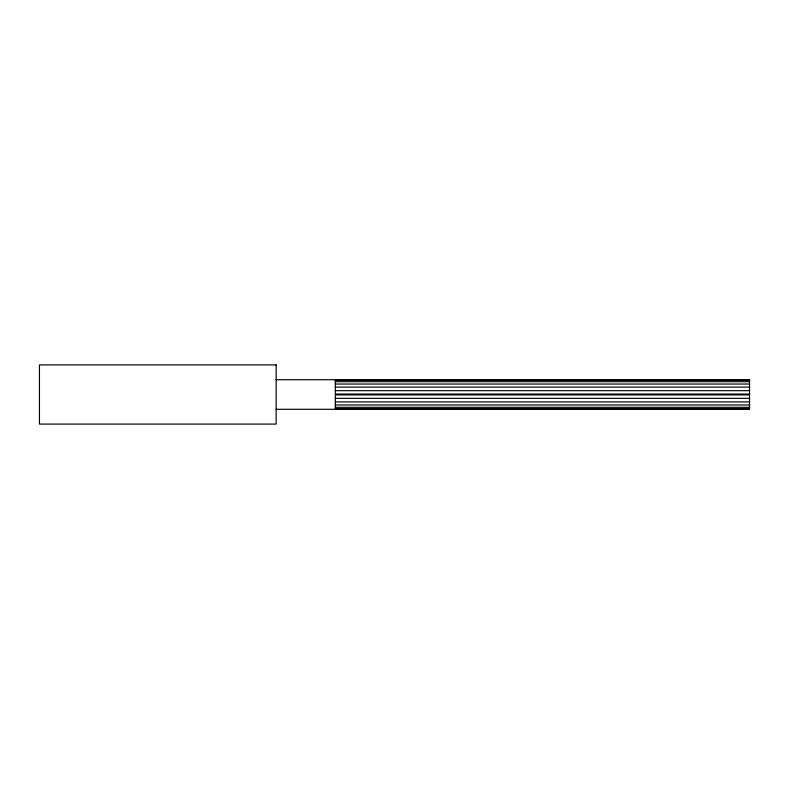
<?xml version="1.0" encoding="UTF-8"?>
<svg xmlns="http://www.w3.org/2000/svg" width="789" height="789" viewBox="0 0 789 789"><rect width="100%" height="100%" fill="white"/><g stroke="black" fill="none" stroke-linecap="round" stroke-linejoin="round"><path stroke-width="1.18" d="M276.15 379.706L749.55 379.706L749.55 409.294L276.15 409.294M335.325 380.209L749.55 380.209M335.325 381.689L749.55 381.689M335.325 384.036L749.55 384.036M335.325 387.103L749.55 387.103M335.325 390.673L749.55 390.673M749.55 394.066L335.325 394.066L335.325 379.706M749.55 394.894L335.325 394.894L335.325 409.294M335.325 398.327L749.55 398.327M335.325 401.897L749.55 401.897M335.325 404.964L749.55 404.964M335.325 407.311L749.55 407.311M335.325 408.791L749.55 408.791M276.15 364.912L39.45 364.912L39.45 424.087L276.15 424.087L276.15 364.912"/></g></svg>
